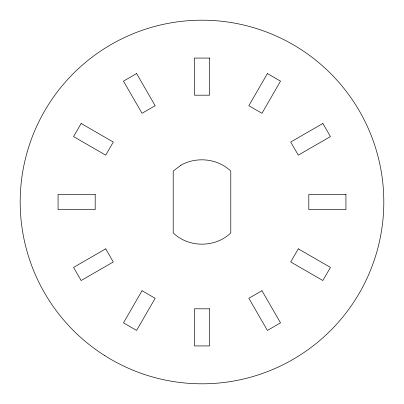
<?xml version="1.0" encoding="UTF-8"?>
<svg xmlns="http://www.w3.org/2000/svg" width="404" height="404" viewBox="0 0 404 404"><rect width="100%" height="100%" fill="white"/><g stroke="black" fill="none" stroke-linecap="round" stroke-linejoin="round"><path stroke-width="0.61" d="M81.143 123.478L73.568 136.597L105.712 155.156L113.287 142.036L81.143 123.478M142.036 290.713L123.478 322.857L136.597 330.432L155.156 298.288L142.036 290.713M267.403 73.568L248.844 105.712L261.964 113.287L280.522 81.143L267.403 73.568M298.288 248.844L290.713 261.964L322.857 280.522L330.432 267.403L298.288 248.844M180.79 165.261L173.215 171.074L173.215 232.926C188.663 247.904 215.337 247.904 230.785 232.926L230.785 171.074C217.61 158.459 196.561 156.343 180.79 165.261M136.597 73.568L123.478 81.143L142.036 113.287L155.156 105.712L136.597 73.568M105.712 248.844L73.568 267.403L81.143 280.522L113.287 261.964L105.712 248.844M322.857 123.478L290.713 142.036L298.288 155.156L330.432 136.597L322.857 123.478M261.964 290.713L248.844 298.288L267.403 330.432L280.522 322.857L261.964 290.713M209.575 58.07L194.425 58.07L194.425 95.192L209.575 95.192L209.575 58.07M95.192 194.425L58.07 194.425L58.07 209.575L95.192 209.575L95.192 194.425M345.93 194.425L308.808 194.425L308.808 209.575L345.93 209.575L345.93 194.425M209.575 308.808L194.425 308.808L194.425 345.93L209.575 345.93L209.575 308.808M104.656 355.555A181.81 181.81 0 0 0 383.654 209.524A181.81 181.81 0 0 0 117.69 40.92A181.81 181.81 0 0 0 104.656 355.555"/></g></svg>
